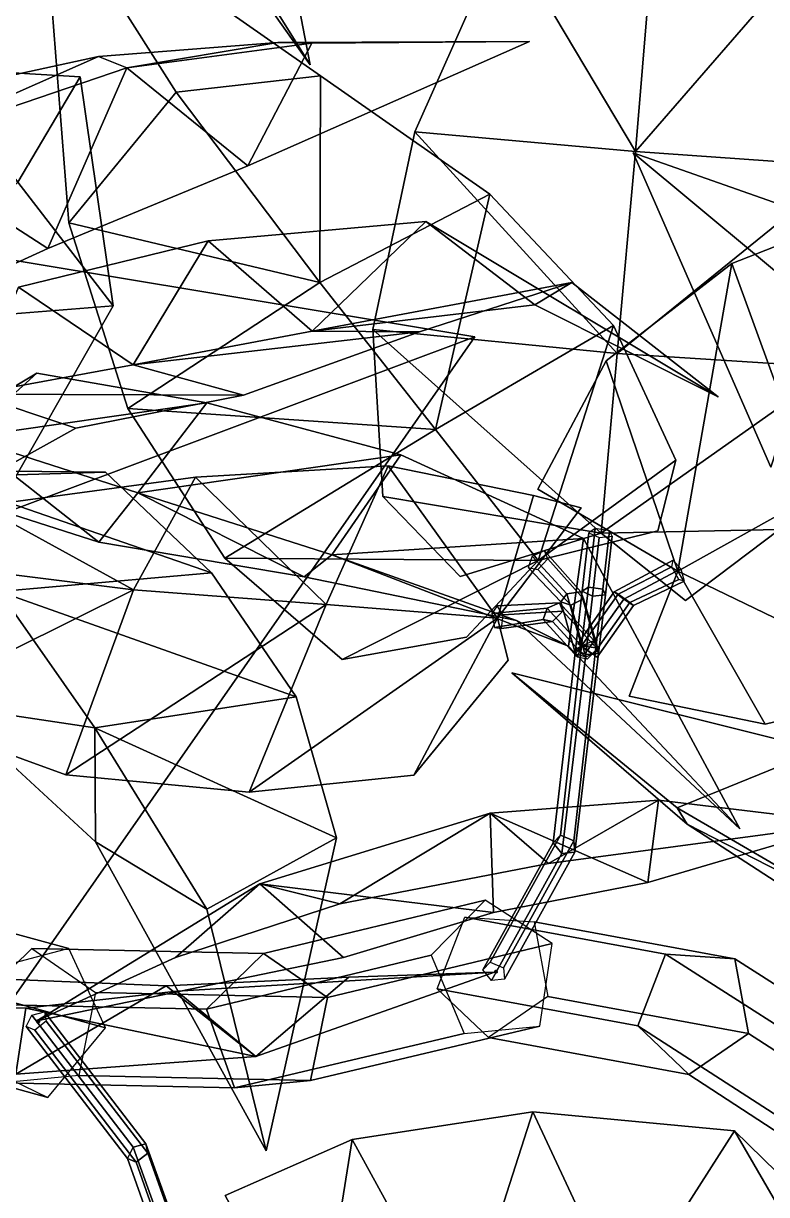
# Model space of a CAD drawing. Header units: metres. Extents: x -208 to 315, y -224 to 287.
# Drawn here: x 174.87 to 198.53, y 115.79 to 153.09 of the extents above; entities that cross this region are included whole.
import ezdxf

# ---------------------------------------------------------------- set-up
doc = ezdxf.new("R2010")
doc.units = ezdxf.units.M

msp = doc.modelspace()

# ---------------------------------------------------------------- linework, layer by layer
at = {"layer": 'Breeder_Intrnd', "color": 3}
for points in [[(168.0204, 125.8829, 686.9381), (176.3174, 123.626, 701.8253), (173.7082, 122.937, 703.175), (165.4111, 125.1939, 688.2878)], [(169.3829, 123.3338, 686.2675), (177.4839, 121.1023, 700.7884), (176.3174, 123.626, 701.8253), (168.0204, 125.8829, 686.9381)], [(182.5146, 123.462, 715.7205), (189.5745, 125.1682, 729.0254), (187.8514, 123.4095, 730.1631), (180.6995, 121.6935, 716.6868)], [(184.5493, 122.0644, 714.5964), (191.7012, 123.7804, 728.0728), (189.5745, 125.1682, 729.0254), (182.5146, 123.462, 715.7205)], [(188.9208, 124.6286, 729.8152), (195.3056, 123.4503, 742.2073), (194.4296, 121.1665, 742.4415), (188.0448, 122.3447, 730.0494)], [(191.1319, 124.474, 728.6613), (197.5167, 123.2958, 741.0534), (195.3056, 123.4503, 742.2073), (188.9208, 124.6286, 729.8152)], [(191.5691, 122.0984, 728.2102), (197.9539, 120.9202, 740.6023), (197.5167, 123.2958, 741.0534), (191.1319, 124.474, 728.6613)], [(175.1345, 123.6261, 702.1576), (182.5146, 123.462, 715.7205), (180.6995, 121.6935, 716.6868), (173.3194, 121.8575, 703.124)], [(177.1691, 122.2284, 701.0336), (184.5493, 122.0644, 714.5964), (182.5146, 123.462, 715.7205), (175.1345, 123.6261, 702.1576)], [(184.0105, 119.419, 714.8576), (191.3124, 121.151, 728.6129), (191.7012, 123.7804, 728.0728), (184.5493, 122.0644, 714.5964)], [(167.6645, 121.0924, 687.1774), (175.6449, 118.8766, 701.4733), (177.4839, 121.1023, 700.7884), (169.3829, 123.3338, 686.2675)], [(180.6995, 121.6935, 716.6868), (187.8514, 123.4095, 730.1631), (188.8972, 120.9183, 729.9243), (181.5953, 119.1863, 716.169)], [(195.3056, 123.4503, 742.2073), (201.459, 119.5205, 754.5245), (200.3786, 117.32, 754.356), (194.4296, 121.1665, 742.4415)], [(197.5167, 123.2958, 741.0534), (203.6701, 119.366, 753.3706), (201.459, 119.5205, 754.5245), (195.3056, 123.4503, 742.2073)], [(197.9539, 120.9202, 740.6023), (203.903, 117.0737, 752.5167), (203.6701, 119.366, 753.3706), (197.5167, 123.2958, 741.0534)], [(188.0448, 122.3447, 730.0494), (194.4296, 121.1665, 742.4415), (196.0569, 119.6118, 741.4553), (189.6721, 120.79, 729.0632)], [(165.2239, 122.2354, 688.4189), (173.3248, 120.004, 702.9398), (175.6449, 118.8766, 701.4733), (167.6645, 121.0924, 687.1774)], [(176.6304, 119.5831, 701.2947), (184.0105, 119.419, 714.8576), (184.5493, 122.0644, 714.5964), (177.1691, 122.2284, 701.0336)], [(189.6721, 120.79, 729.0632), (196.0569, 119.6118, 741.4553), (197.9539, 120.9202, 740.6023), (191.5691, 122.0984, 728.2102)], [(173.3194, 121.8575, 703.124), (180.6995, 121.6935, 716.6868), (181.5953, 119.1863, 716.169), (174.2152, 119.3504, 702.6061)], [(181.5953, 119.1863, 716.169), (188.8972, 120.9183, 729.9243), (191.3124, 121.151, 728.6129), (184.0105, 119.419, 714.8576)], [(194.4296, 121.1665, 742.4415), (200.3786, 117.32, 754.356), (201.8804, 115.8164, 753.1223), (196.0569, 119.6118, 741.4553)], [(196.0569, 119.6118, 741.4553), (201.8804, 115.8164, 753.1223), (203.903, 117.0737, 752.5167), (197.9539, 120.9202, 740.6023)], [(174.2152, 119.3504, 702.6061), (181.5953, 119.1863, 716.169), (184.0105, 119.419, 714.8576), (176.6304, 119.5831, 701.2947)]]:
    msp.add_3dface(points, dxfattribs=at)
at = {"layer": 'Breeder_Leaf', "color": 3}
for points in [[(183.9955, 151.7657, 736.9694), (178.7355, 159.2119, 737.0023), (180.8937, 156.7566, 734.3663)], [(183.9955, 151.7657, 736.9694), (180.8937, 156.7566, 734.3663), (178.7355, 159.2119, 737.0023)], [(176.3168, 146.734, 746.4752), (175.463, 157.6115, 745.5386), (179.7379, 150.8988, 746.6256)], [(176.3168, 146.734, 746.4752), (179.7379, 150.8988, 746.6256), (175.463, 157.6115, 745.5386)], [(175.463, 157.6115, 745.5386), (184.3269, 151.4127, 749.1196), (179.7379, 150.8988, 746.6256)], [(175.463, 157.6115, 745.5386), (179.7379, 150.8988, 746.6256), (184.3269, 151.4127, 749.1196)], [(182.8527, 157.723, 730.6459), (183.9955, 151.7657, 736.9694), (180.8937, 156.7566, 734.3663)], [(182.8527, 157.723, 730.6459), (180.8937, 156.7566, 734.3663), (183.9955, 151.7657, 736.9694)], [(194.3536, 149.0112, 739.7618), (190.1753, 156.0382, 742.6138), (195.0213, 157.0728, 740.4884)], [(194.3536, 149.0112, 739.7618), (195.0213, 157.0728, 740.4884), (190.1753, 156.0382, 742.6138)], [(195.0213, 157.0728, 740.4884), (199.7549, 155.2368, 741.8173), (194.3536, 149.0112, 739.7618)], [(195.0213, 157.0728, 740.4884), (194.3536, 149.0112, 739.7618), (199.7549, 155.2368, 741.8173)], [(187.3317, 149.6374, 741.8115), (190.1753, 156.0382, 742.6138), (194.3536, 149.0112, 739.7618)], [(187.3317, 149.6374, 741.8115), (194.3536, 149.0112, 739.7618), (190.1753, 156.0382, 742.6138)], [(194.3536, 149.0112, 739.7618), (199.7549, 155.2368, 741.8173), (201.1281, 148.5289, 740.5478)], [(194.3536, 149.0112, 739.7618), (201.1281, 148.5289, 740.5478), (199.7549, 155.2368, 741.8173)], [(171.8714, 151.6681, 672.8021), (176.6826, 151.3845, 662.9686), (174.6911, 148.0324, 669.991)], [(171.8714, 151.6681, 672.8021), (174.6911, 148.0324, 669.991), (176.6826, 151.3845, 662.9686)], [(141.2963, 151.0705, 141.5739), (189.2397, 143.1058, 112.5492), (162.5926, 133.1318, 142.7874)], [(141.2963, 151.0705, 141.5739), (162.5926, 133.1318, 142.7874), (189.2397, 143.1058, 112.5492)], [(176.6826, 151.3845, 662.9686), (177.7255, 144.0877, 671.6569), (174.6911, 148.0324, 669.991)], [(176.6826, 151.3845, 662.9686), (174.6911, 148.0324, 669.991), (177.7255, 144.0877, 671.6569)], [(179.7379, 150.8988, 746.6256), (184.3269, 151.4127, 749.1196), (184.3106, 144.8379, 743.7413)], [(179.7379, 150.8988, 746.6256), (184.3106, 144.8379, 743.7413), (184.3269, 151.4127, 749.1196)], [(184.3106, 144.8379, 743.7413), (184.3269, 151.4127, 749.1196), (189.7206, 147.6438, 746.8401)], [(184.3106, 144.8379, 743.7413), (189.7206, 147.6438, 746.8401), (184.3269, 151.4127, 749.1196)], [(184.3106, 144.8379, 743.7413), (176.3168, 146.734, 746.4752), (179.7379, 150.8988, 746.6256)], [(184.3106, 144.8379, 743.7413), (179.7379, 150.8988, 746.6256), (176.3168, 146.734, 746.4752)], [(185.9914, 143.3345, 740.3129), (187.3317, 149.6374, 741.8115), (193.7743, 142.5779, 738.7618)], [(185.9914, 143.3345, 740.3129), (193.7743, 142.5779, 738.7618), (187.3317, 149.6374, 741.8115)], [(193.7743, 142.5779, 738.7618), (187.3317, 149.6374, 741.8115), (194.3536, 149.0112, 739.7618)], [(193.7743, 142.5779, 738.7618), (194.3536, 149.0112, 739.7618), (187.3317, 149.6374, 741.8115)], [(201.1281, 148.5289, 740.5478), (193.7743, 142.5779, 738.7618), (194.3536, 149.0112, 739.7618)], [(201.1281, 148.5289, 740.5478), (194.3536, 149.0112, 739.7618), (193.7743, 142.5779, 738.7618)], [(198.6667, 138.9515, 784.9022), (194.2829, 148.969, 784.3029), (200.3018, 143.9539, 786.0743)], [(198.6667, 138.9515, 784.9022), (200.3018, 143.9539, 786.0743), (194.2829, 148.969, 784.3029)], [(194.2829, 148.969, 784.3029), (203.7843, 145.6242, 789.6277), (200.3018, 143.9539, 786.0743)], [(194.2829, 148.969, 784.3029), (200.3018, 143.9539, 786.0743), (203.7843, 145.6242, 789.6277)], [(193.7743, 142.5779, 738.7618), (201.1281, 148.5289, 740.5478), (200.7351, 142.1283, 738.6264)], [(193.7743, 142.5779, 738.7618), (200.7351, 142.1283, 738.6264), (201.1281, 148.5289, 740.5478)], [(174.6911, 148.0324, 669.991), (177.7255, 144.0877, 671.6569), (169.7594, 143.4522, 674.5369)], [(174.6911, 148.0324, 669.991), (169.7594, 143.4522, 674.5369), (177.7255, 144.0877, 671.6569)], [(189.7206, 147.6438, 746.8401), (187.9868, 140.1534, 741.046), (184.3106, 144.8379, 743.7413)], [(189.7206, 147.6438, 746.8401), (184.3106, 144.8379, 743.7413), (187.9868, 140.1534, 741.046)], [(187.9868, 140.1534, 741.046), (189.7206, 147.6438, 746.8401), (193.6587, 143.4664, 743.3972)], [(187.9868, 140.1534, 741.046), (193.6587, 143.4664, 743.3972), (189.7206, 147.6438, 746.8401)], [(197.4217, 145.4367, 734.5667), (202.9701, 147.6194, 731.6999), (200.096, 138.0945, 732.9882)], [(197.4217, 145.4367, 734.5667), (200.096, 138.0945, 732.9882), (202.9701, 147.6194, 731.6999)], [(178.1952, 140.8225, 743.1248), (176.3168, 146.734, 746.4752), (184.3106, 144.8379, 743.7413)], [(178.1952, 140.8225, 743.1248), (184.3106, 144.8379, 743.7413), (176.3168, 146.734, 746.4752)], [(180.757, 146.166, 698.9249), (187.684, 146.7767, 697.7657), (184.063, 143.2898, 704.8156)], [(180.757, 146.166, 698.9249), (184.063, 143.2898, 704.8156), (187.684, 146.7767, 697.7657)], [(184.063, 143.2898, 704.8156), (187.684, 146.7767, 697.7657), (191.1472, 144.1202, 700.9312)], [(184.063, 143.2898, 704.8156), (191.1472, 144.1202, 700.9312), (187.684, 146.7767, 697.7657)], [(187.684, 146.7767, 697.7657), (196.9839, 141.1961, 696.2516), (191.1472, 144.1202, 700.9312)], [(187.684, 146.7767, 697.7657), (191.1472, 144.1202, 700.9312), (196.9839, 141.1961, 696.2516)], [(174.718, 144.6894, 701.1871), (180.757, 146.166, 698.9249), (178.3641, 142.2154, 707.8306)], [(174.718, 144.6894, 701.1871), (178.3641, 142.2154, 707.8306), (180.757, 146.166, 698.9249)], [(178.3641, 142.2154, 707.8306), (180.757, 146.166, 698.9249), (184.063, 143.2898, 704.8156)], [(178.3641, 142.2154, 707.8306), (184.063, 143.2898, 704.8156), (180.757, 146.166, 698.9249)], [(195.7013, 135.6387, 735.8955), (193.4238, 142.3382, 736.7288), (197.4217, 145.4367, 734.5667)], [(195.7013, 135.6387, 735.8955), (197.4217, 145.4367, 734.5667), (193.4238, 142.3382, 736.7288)], [(195.7013, 135.6387, 735.8955), (197.4217, 145.4367, 734.5667), (200.096, 138.0945, 732.9882)], [(195.7013, 135.6387, 735.8955), (200.096, 138.0945, 732.9882), (197.4217, 145.4367, 734.5667)], [(187.9868, 140.1534, 741.046), (178.1952, 140.8225, 743.1248), (184.3106, 144.8379, 743.7413)], [(187.9868, 140.1534, 741.046), (184.3106, 144.8379, 743.7413), (178.1952, 140.8225, 743.1248)], [(191.1472, 144.1202, 700.9312), (192.3315, 144.8393, 705.9932), (184.063, 143.2898, 704.8156)], [(191.1472, 144.1202, 700.9312), (184.063, 143.2898, 704.8156), (192.3315, 144.8393, 705.9932)], [(184.063, 143.2898, 704.8156), (192.3315, 144.8393, 705.9932), (187.4827, 143.2611, 710.7357)], [(184.063, 143.2898, 704.8156), (187.4827, 143.2611, 710.7357), (192.3315, 144.8393, 705.9932)], [(196.9839, 141.1961, 696.2516), (192.3315, 144.8393, 705.9932), (191.1472, 144.1202, 700.9312)], [(196.9839, 141.1961, 696.2516), (191.1472, 144.1202, 700.9312), (192.3315, 144.8393, 705.9932)], [(173.2948, 141.2746, 710.5165), (174.718, 144.6894, 701.1871), (178.3641, 142.2154, 707.8306)], [(173.2948, 141.2746, 710.5165), (178.3641, 142.2154, 707.8306), (174.718, 144.6894, 701.1871)], [(169.7594, 143.4522, 674.5369), (177.7255, 144.0877, 671.6569), (174.6267, 138.6543, 674.7177)], [(169.7594, 143.4522, 674.5369), (174.6267, 138.6543, 674.7177), (177.7255, 144.0877, 671.6569)], [(187.4827, 143.2611, 710.7357), (178.3641, 142.2154, 707.8306), (184.063, 143.2898, 704.8156)], [(187.4827, 143.2611, 710.7357), (184.063, 143.2898, 704.8156), (178.3641, 142.2154, 707.8306)], [(178.3641, 142.2154, 707.8306), (187.4827, 143.2611, 710.7357), (181.8718, 141.2509, 713.7837)], [(178.3641, 142.2154, 707.8306), (181.8718, 141.2509, 713.7837), (187.4827, 143.2611, 710.7357)], [(193.2605, 136.8536, 737.8874), (186.3087, 138.0218, 738.923), (185.9914, 143.3345, 740.3129)], [(193.2605, 136.8536, 737.8874), (185.9914, 143.3345, 740.3129), (186.3087, 138.0218, 738.923)], [(193.2605, 136.8536, 737.8874), (185.9914, 143.3345, 740.3129), (193.7743, 142.5779, 738.7618)], [(193.2605, 136.8536, 737.8874), (193.7743, 142.5779, 738.7618), (185.9914, 143.3345, 740.3129)], [(193.6587, 143.4664, 743.3972), (191.2569, 135.9797, 738.6622), (187.9868, 140.1534, 741.046)], [(193.6587, 143.4664, 743.3972), (187.9868, 140.1534, 741.046), (191.2569, 135.9797, 738.6622)], [(193.6587, 143.4664, 743.3972), (195.6359, 139.1738, 740.4261), (191.2569, 135.9797, 738.6622)], [(193.6587, 143.4664, 743.3972), (191.2569, 135.9797, 738.6622), (195.6359, 139.1738, 740.4261)], [(189.2397, 143.1058, 112.5492), (172.7513, 119.4898, 163.922), (162.5926, 133.1318, 142.7874)], [(189.2397, 143.1058, 112.5492), (162.5926, 133.1318, 142.7874), (172.7513, 119.4898, 163.922)], [(200.7351, 142.1283, 738.6264), (193.2605, 136.8536, 737.8874), (193.7743, 142.5779, 738.7618)], [(200.7351, 142.1283, 738.6264), (193.7743, 142.5779, 738.7618), (193.2605, 136.8536, 737.8874)], [(181.8718, 141.2509, 713.7837), (173.2948, 141.2746, 710.5165), (178.3641, 142.2154, 707.8306)], [(181.8718, 141.2509, 713.7837), (178.3641, 142.2154, 707.8306), (173.2948, 141.2746, 710.5165)], [(195.7013, 135.6387, 735.8955), (191.2436, 138.2498, 735.5327), (193.4238, 142.3382, 736.7288)], [(195.7013, 135.6387, 735.8955), (193.4238, 142.3382, 736.7288), (191.2436, 138.2498, 735.5327)], [(200.7351, 142.1283, 738.6264), (198.9439, 136.9691, 737.47), (193.2605, 136.8536, 737.8874)], [(200.7351, 142.1283, 738.6264), (193.2605, 136.8536, 737.8874), (198.9439, 136.9691, 737.47)], [(173.0294, 139.8962, 712.2617), (171.4004, 139.6246, 707.3533), (175.2957, 141.9466, 705.8256)], [(173.0294, 139.8962, 712.2617), (175.2957, 141.9466, 705.8256), (171.4004, 139.6246, 707.3533)], [(173.0294, 139.8962, 712.2617), (175.2957, 141.9466, 705.8256), (180.7143, 141.0026, 705.9022)], [(173.0294, 139.8962, 712.2617), (180.7143, 141.0026, 705.9022), (175.2957, 141.9466, 705.8256)], [(173.2948, 141.2746, 710.5165), (176.5443, 140.1937, 715.0731), (172.8915, 138.1661, 713.6143)], [(173.2948, 141.2746, 710.5165), (172.8915, 138.1661, 713.6143), (176.5443, 140.1937, 715.0731)], [(173.0294, 139.8962, 712.2617), (180.7143, 141.0026, 705.9022), (178.5181, 138.1318, 713.0076)], [(173.0294, 139.8962, 712.2617), (178.5181, 138.1318, 713.0076), (180.7143, 141.0026, 705.9022)], [(181.8718, 141.2509, 713.7837), (176.5443, 140.1937, 715.0731), (173.2948, 141.2746, 710.5165)], [(181.8718, 141.2509, 713.7837), (173.2948, 141.2746, 710.5165), (176.5443, 140.1937, 715.0731)], [(180.7143, 141.0026, 705.9022), (186.8874, 139.347, 707.611), (178.5181, 138.1318, 713.0076)], [(180.7143, 141.0026, 705.9022), (178.5181, 138.1318, 713.0076), (186.8874, 139.347, 707.611)], [(181.2783, 136.0519, 739.733), (178.1952, 140.8225, 743.1248), (187.9868, 140.1534, 741.046)], [(181.2783, 136.0519, 739.733), (187.9868, 140.1534, 741.046), (178.1952, 140.8225, 743.1248)], [(177.2676, 136.5654, 719.6902), (172.3217, 138.1453, 717.6397), (173.0294, 139.8962, 712.2617)], [(177.2676, 136.5654, 719.6902), (173.0294, 139.8962, 712.2617), (172.3217, 138.1453, 717.6397)], [(177.2676, 136.5654, 719.6902), (173.0294, 139.8962, 712.2617), (178.5181, 138.1318, 713.0076)], [(177.2676, 136.5654, 719.6902), (178.5181, 138.1318, 713.0076), (173.0294, 139.8962, 712.2617)], [(191.2569, 135.9797, 738.6622), (181.2783, 136.0519, 739.733), (187.9868, 140.1534, 741.046)], [(191.2569, 135.9797, 738.6622), (187.9868, 140.1534, 741.046), (181.2783, 136.0519, 739.733)], [(178.5181, 138.1318, 713.0076), (186.8874, 139.347, 707.611), (184.6936, 136.1637, 713.8524)], [(178.5181, 138.1318, 713.0076), (184.6936, 136.1637, 713.8524), (186.8874, 139.347, 707.611)], [(186.8874, 139.347, 707.611), (192.6969, 136.6868, 710.5897), (184.6936, 136.1637, 713.8524)], [(186.8874, 139.347, 707.611), (184.6936, 136.1637, 713.8524), (192.6969, 136.6868, 710.5897)], [(191.2569, 135.9797, 738.6622), (195.6359, 139.1738, 740.4261), (195.0662, 136.9249, 736.6579)], [(191.2569, 135.9797, 738.6622), (195.0662, 136.9249, 736.6579), (195.6359, 139.1738, 740.4261)], [(171.4082, 138.8635, 713.5592), (172.8663, 138.6535, 708.5944), (177.4848, 138.7917, 709.8396)], [(171.4082, 138.8635, 713.5592), (177.4848, 138.7917, 709.8396), (172.8663, 138.6535, 708.5944)], [(171.4082, 138.8635, 713.5592), (177.4848, 138.7917, 709.8396), (180.8611, 135.5859, 712.7688)], [(171.4082, 138.8635, 713.5592), (180.8611, 135.5859, 712.7688), (177.4848, 138.7917, 709.8396)], [(171.4082, 138.8635, 713.5592), (180.8611, 135.5859, 712.7688), (174.1037, 134.9919, 716.9564)], [(171.4082, 138.8635, 713.5592), (174.1037, 134.9919, 716.9564), (180.8611, 135.5859, 712.7688)], [(184.5069, 134.5809, 740.5279), (180.3497, 138.6398, 748.2042), (186.4867, 138.9959, 745.554)], [(184.5069, 134.5809, 740.5279), (186.4867, 138.9959, 745.554), (180.3497, 138.6398, 748.2042)], [(186.4867, 138.9959, 745.554), (189.967, 134.1507, 738.579), (184.5069, 134.5809, 740.5279)], [(186.4867, 138.9959, 745.554), (184.5069, 134.5809, 740.5279), (189.967, 134.1507, 738.579)], [(186.4867, 138.9959, 745.554), (191.1102, 138.0562, 742.5702), (189.967, 134.1507, 738.579)], [(186.4867, 138.9959, 745.554), (189.967, 134.1507, 738.579), (191.1102, 138.0562, 742.5702)], [(178.3711, 135.0522, 742.7308), (173.5158, 137.7155, 749.172), (180.3497, 138.6398, 748.2042)], [(178.3711, 135.0522, 742.7308), (180.3497, 138.6398, 748.2042), (173.5158, 137.7155, 749.172)], [(180.3497, 138.6398, 748.2042), (184.5069, 134.5809, 740.5279), (178.3711, 135.0522, 742.7308)], [(180.3497, 138.6398, 748.2042), (178.3711, 135.0522, 742.7308), (184.5069, 134.5809, 740.5279)], [(178.5181, 138.1318, 713.0076), (183.808, 135.462, 720.5953), (177.2676, 136.5654, 719.6902)], [(178.5181, 138.1318, 713.0076), (177.2676, 136.5654, 719.6902), (183.808, 135.462, 720.5953)], [(183.808, 135.462, 720.5953), (178.5181, 138.1318, 713.0076), (184.6936, 136.1637, 713.8524)], [(183.808, 135.462, 720.5953), (184.6936, 136.1637, 713.8524), (178.5181, 138.1318, 713.0076)], [(193.2605, 136.8536, 737.8874), (188.7704, 135.4716, 735.7081), (186.3087, 138.0218, 738.923)], [(193.2605, 136.8536, 737.8874), (186.3087, 138.0218, 738.923), (188.7704, 135.4716, 735.7081)], [(189.967, 134.1507, 738.579), (191.1102, 138.0562, 742.5702), (192.6248, 137.6629, 738.4309)], [(189.967, 134.1507, 738.579), (192.6248, 137.6629, 738.4309), (191.1102, 138.0562, 742.5702)], [(203.3496, 131.95, 732.4119), (195.7013, 135.6387, 735.8955), (200.096, 138.0945, 732.9882)], [(203.3496, 131.95, 732.4119), (200.096, 138.0945, 732.9882), (195.7013, 135.6387, 735.8955)], [(170.6647, 136.0096, 745.1094), (173.5158, 137.7155, 749.172), (178.3711, 135.0522, 742.7308)], [(170.6647, 136.0096, 745.1094), (178.3711, 135.0522, 742.7308), (173.5158, 137.7155, 749.172)], [(193.2605, 136.8536, 737.8874), (198.9439, 136.9691, 737.47), (195.9452, 134.713, 735.1249)], [(193.2605, 136.8536, 737.8874), (195.9452, 134.713, 735.1249), (198.9439, 136.9691, 737.47)], [(184.6936, 136.1637, 713.8524), (192.6969, 136.6868, 710.5897), (192.2251, 133.2496, 714.7171)], [(184.6936, 136.1637, 713.8524), (192.2251, 133.2496, 714.7171), (192.6969, 136.6868, 710.5897)], [(192.6969, 136.6868, 710.5897), (197.6761, 127.4398, 713.6924), (192.2251, 133.2496, 714.7171)], [(192.6969, 136.6868, 710.5897), (192.2251, 133.2496, 714.7171), (197.6761, 127.4398, 713.6924)], [(184.6936, 136.1637, 713.8524), (190.5628, 134.0735, 719.6264), (183.808, 135.462, 720.5953)], [(184.6936, 136.1637, 713.8524), (183.808, 135.462, 720.5953), (190.5628, 134.0735, 719.6264)], [(192.2251, 133.2496, 714.7171), (190.5628, 134.0735, 719.6264), (184.6936, 136.1637, 713.8524)], [(192.2251, 133.2496, 714.7171), (184.6936, 136.1637, 713.8524), (190.5628, 134.0735, 719.6264)], [(178.3711, 135.0522, 742.7308), (170.6185, 131.1968, 742.6792), (170.6647, 136.0096, 745.1094)], [(178.3711, 135.0522, 742.7308), (170.6647, 136.0096, 745.1094), (170.6185, 131.1968, 742.6792)], [(191.2569, 135.9797, 738.6622), (185.0131, 132.8306, 737.2974), (181.2783, 136.0519, 739.733)], [(191.2569, 135.9797, 738.6622), (181.2783, 136.0519, 739.733), (185.0131, 132.8306, 737.2974)], [(191.2569, 135.9797, 738.6622), (188.9711, 133.5446, 734.7043), (185.0131, 132.8306, 737.2974)], [(191.2569, 135.9797, 738.6622), (185.0131, 132.8306, 737.2974), (188.9711, 133.5446, 734.7043)], [(180.8611, 135.5859, 712.7688), (183.5528, 131.6447, 717.3502), (174.1037, 134.9919, 716.9564)], [(180.8611, 135.5859, 712.7688), (174.1037, 134.9919, 716.9564), (183.5528, 131.6447, 717.3502)], [(195.7013, 135.6387, 735.8955), (198.4877, 130.7694, 734.8879), (194.1559, 131.6666, 734.7753)], [(195.7013, 135.6387, 735.8955), (194.1559, 131.6666, 734.7753), (198.4877, 130.7694, 734.8879)], [(203.3496, 131.95, 732.4119), (198.4877, 130.7694, 734.8879), (195.7013, 135.6387, 735.8955)], [(203.3496, 131.95, 732.4119), (195.7013, 135.6387, 735.8955), (198.4877, 130.7694, 734.8879)], [(176.2225, 129.1561, 738.9202), (170.6185, 131.1968, 742.6792), (178.3711, 135.0522, 742.7308)], [(176.2225, 129.1561, 738.9202), (178.3711, 135.0522, 742.7308), (170.6185, 131.1968, 742.6792)], [(184.5069, 134.5809, 740.5279), (176.2225, 129.1561, 738.9202), (178.3711, 135.0522, 742.7308)], [(184.5069, 134.5809, 740.5279), (178.3711, 135.0522, 742.7308), (176.2225, 129.1561, 738.9202)], [(172.4595, 131.3573, 725.7182), (174.1037, 134.9919, 716.9564), (177.1408, 130.6518, 720.7855)], [(172.4595, 131.3573, 725.7182), (177.1408, 130.6518, 720.7855), (174.1037, 134.9919, 716.9564)], [(174.1037, 134.9919, 716.9564), (183.5528, 131.6447, 717.3502), (177.1408, 130.6518, 720.7855)], [(174.1037, 134.9919, 716.9564), (177.1408, 130.6518, 720.7855), (183.5528, 131.6447, 717.3502)], [(182.0581, 128.6064, 735.8524), (176.2225, 129.1561, 738.9202), (184.5069, 134.5809, 740.5279)], [(182.0581, 128.6064, 735.8524), (184.5069, 134.5809, 740.5279), (176.2225, 129.1561, 738.9202)], [(189.967, 134.1507, 738.579), (182.0581, 128.6064, 735.8524), (184.5069, 134.5809, 740.5279)], [(189.967, 134.1507, 738.579), (184.5069, 134.5809, 740.5279), (182.0581, 128.6064, 735.8524)], [(189.967, 134.1507, 738.579), (187.2965, 129.1492, 734.2641), (182.0581, 128.6064, 735.8524)], [(189.967, 134.1507, 738.579), (182.0581, 128.6064, 735.8524), (187.2965, 129.1492, 734.2641)], [(189.967, 134.1507, 738.579), (190.3002, 132.8124, 733.5872), (187.2965, 129.1492, 734.2641)], [(189.967, 134.1507, 738.579), (187.2965, 129.1492, 734.2641), (190.3002, 132.8124, 733.5872)], [(197.6761, 127.4398, 713.6924), (190.5628, 134.0735, 719.6264), (192.2251, 133.2496, 714.7171)], [(197.6761, 127.4398, 713.6924), (192.2251, 133.2496, 714.7171), (190.5628, 134.0735, 719.6264)], [(177.1408, 130.6518, 720.7855), (177.1677, 127.0246, 728.4666), (172.4595, 131.3573, 725.7182)], [(177.1408, 130.6518, 720.7855), (172.4595, 131.3573, 725.7182), (177.1677, 127.0246, 728.4666)], [(183.5528, 131.6447, 717.3502), (184.8424, 127.1482, 722.6246), (177.1408, 130.6518, 720.7855)], [(183.5528, 131.6447, 717.3502), (177.1408, 130.6518, 720.7855), (184.8424, 127.1482, 722.6246)], [(177.1408, 130.6518, 720.7855), (184.8424, 127.1482, 722.6246), (180.7124, 124.8795, 725.2452)], [(177.1408, 130.6518, 720.7855), (180.7124, 124.8795, 725.2452), (184.8424, 127.1482, 722.6246)], [(180.7124, 124.8795, 725.2452), (177.1677, 127.0246, 728.4666), (177.1408, 130.6518, 720.7855)], [(180.7124, 124.8795, 725.2452), (177.1408, 130.6518, 720.7855), (177.1677, 127.0246, 728.4666)], [(182.5977, 117.187, 726.5818), (177.1677, 127.0246, 728.4666), (180.7124, 124.8795, 725.2452)], [(182.5977, 117.187, 726.5818), (180.7124, 124.8795, 725.2452), (177.1677, 127.0246, 728.4666)], [(184.8424, 127.1482, 722.6246), (182.5977, 117.187, 726.5818), (180.7124, 124.8795, 725.2452)], [(184.8424, 127.1482, 722.6246), (180.7124, 124.8795, 725.2452), (182.5977, 117.187, 726.5818)], [(185.3374, 117.5401, 699.0306), (191.0879, 118.4235, 695.8809), (188.7887, 111.2517, 702.5084)], [(185.3374, 117.5401, 699.0306), (188.7887, 111.2517, 702.5084), (191.0879, 118.4235, 695.8809)], [(188.7887, 111.2517, 702.5084), (191.0879, 118.4235, 695.8809), (193.9674, 112.2643, 698.6511)], [(188.7887, 111.2517, 702.5084), (193.9674, 112.2643, 698.6511), (191.0879, 118.4235, 695.8809)], [(191.0879, 118.4235, 695.8809), (197.5058, 117.8165, 693.0276), (193.9674, 112.2643, 698.6511)], [(191.0879, 118.4235, 695.8809), (193.9674, 112.2643, 698.6511), (197.5058, 117.8165, 693.0276)], [(184.1883, 110.3613, 705.9493), (181.2964, 115.7623, 702.3119), (185.3374, 117.5401, 699.0306)], [(184.1883, 110.3613, 705.9493), (185.3374, 117.5401, 699.0306), (181.2964, 115.7623, 702.3119)], [(184.1883, 110.3613, 705.9493), (185.3374, 117.5401, 699.0306), (188.7887, 111.2517, 702.5084)], [(184.1883, 110.3613, 705.9493), (188.7887, 111.2517, 702.5084), (185.3374, 117.5401, 699.0306)], [(193.9674, 112.2643, 698.6511), (197.5058, 117.8165, 693.0276), (200.201, 113.1732, 693.5247)], [(193.9674, 112.2643, 698.6511), (200.201, 113.1732, 693.5247), (197.5058, 117.8165, 693.0276)], [(197.5058, 117.8165, 693.0276), (203.805, 111.6775, 686.504), (200.201, 113.1732, 693.5247)], [(197.5058, 117.8165, 693.0276), (200.201, 113.1732, 693.5247), (203.805, 111.6775, 686.504)]]:
    msp.add_3dface(points, dxfattribs=at)
at = {"layer": 'Breeder_Mrstm', "color": 3}
for points in [[(189.8814, 122.9032, 729.2467), (189.8964, 122.9252, 729.2379), (189.8686, 122.8759, 729.1603)], [(189.8814, 122.9032, 729.2467), (189.8686, 122.8759, 729.1603), (189.8964, 122.9252, 729.2379)], [(189.8686, 122.8759, 729.1603), (189.892, 122.9143, 729.2397), (189.9134, 122.9185, 729.2278)], [(189.8686, 122.8759, 729.1603), (189.9134, 122.9185, 729.2278), (189.892, 122.9143, 729.2397)], [(189.9134, 122.9185, 729.2278), (189.9378, 122.9091, 729.2178), (189.8686, 122.8759, 729.1603)], [(189.9134, 122.9185, 729.2278), (189.8686, 122.8759, 729.1603), (189.9378, 122.9091, 729.2178)], [(189.8686, 122.8759, 729.1603), (189.9272, 122.9095, 729.2216), (189.9382, 122.8874, 729.2186)], [(189.8686, 122.8759, 729.1603), (189.9382, 122.8874, 729.2186), (189.9272, 122.9095, 729.2216)], [(189.8686, 122.8759, 729.1603), (189.8795, 122.8788, 729.2509), (189.8814, 122.9032, 729.2467)], [(189.8686, 122.8759, 729.1603), (189.8814, 122.9032, 729.2467), (189.8795, 122.8788, 729.2509)], [(189.9382, 122.8874, 729.2186), (189.9391, 122.8599, 729.2234), (189.8686, 122.8759, 729.1603)], [(189.9382, 122.8874, 729.2186), (189.8686, 122.8759, 729.1603), (189.9391, 122.8599, 729.2234)], [(189.8861, 122.8634, 729.2493), (189.8721, 122.8868, 729.2556), (189.8686, 122.8759, 729.1603)], [(189.8861, 122.8634, 729.2493), (189.8686, 122.8759, 729.1603), (189.8721, 122.8868, 729.2556)], [(189.8686, 122.8759, 729.1603), (189.9063, 122.8523, 729.24), (189.8861, 122.8634, 729.2493)], [(189.8686, 122.8759, 729.1603), (189.8861, 122.8634, 729.2493), (189.9063, 122.8523, 729.24)], [(189.8686, 122.8759, 729.1603), (189.9356, 122.8712, 729.222), (189.921, 122.8537, 729.232)], [(189.8686, 122.8759, 729.1603), (189.921, 122.8537, 729.232), (189.9356, 122.8712, 729.222)], [(189.921, 122.8537, 729.232), (189.8983, 122.8467, 729.2468), (189.8686, 122.8759, 729.1603)], [(189.921, 122.8537, 729.232), (189.8686, 122.8759, 729.1603), (189.8983, 122.8467, 729.2468)], [(189.8721, 122.8868, 729.2556), (189.9026, 122.8689, 729.2826), (189.8912, 122.8938, 729.2836)], [(189.8721, 122.8868, 729.2556), (189.8912, 122.8938, 729.2836), (189.9026, 122.8689, 729.2826)], [(189.8861, 122.8634, 729.2493), (189.9026, 122.8689, 729.2826), (189.8721, 122.8868, 729.2556)], [(189.8861, 122.8634, 729.2493), (189.8721, 122.8868, 729.2556), (189.9026, 122.8689, 729.2826)], [(189.8795, 122.8788, 729.2509), (189.895, 122.8825, 729.2849), (189.8814, 122.9032, 729.2467)], [(189.8795, 122.8788, 729.2509), (189.8814, 122.9032, 729.2467), (189.895, 122.8825, 729.2849)], [(189.8814, 122.9032, 729.2467), (189.8996, 122.9088, 729.2791), (189.8964, 122.9252, 729.2379)], [(189.8814, 122.9032, 729.2467), (189.8964, 122.9252, 729.2379), (189.8996, 122.9088, 729.2791)], [(189.8814, 122.9032, 729.2467), (189.895, 122.8825, 729.2849), (189.8996, 122.9088, 729.2791)], [(189.8814, 122.9032, 729.2467), (189.8996, 122.9088, 729.2791), (189.895, 122.8825, 729.2849)], [(189.8861, 122.8634, 729.2493), (189.9237, 122.8542, 729.2733), (189.9026, 122.8689, 729.2826)], [(189.8861, 122.8634, 729.2493), (189.9026, 122.8689, 729.2826), (189.9237, 122.8542, 729.2733)], [(189.9063, 122.8523, 729.24), (189.9237, 122.8542, 729.2733), (189.8861, 122.8634, 729.2493)], [(189.9063, 122.8523, 729.24), (189.8861, 122.8634, 729.2493), (189.9237, 122.8542, 729.2733)], [(189.892, 122.9143, 729.2397), (189.9083, 122.9204, 729.273), (189.9134, 122.9185, 729.2278)], [(189.892, 122.9143, 729.2397), (189.9134, 122.9185, 729.2278), (189.9083, 122.9204, 729.273)], [(189.8964, 122.9252, 729.2379), (189.8996, 122.9088, 729.2791), (189.9162, 122.9265, 729.2662)], [(189.8964, 122.9252, 729.2379), (189.9162, 122.9265, 729.2662), (189.8996, 122.9088, 729.2791)], [(189.921, 122.8537, 729.232), (189.9372, 122.8573, 729.2657), (189.8983, 122.8467, 729.2468)], [(189.921, 122.8537, 729.232), (189.8983, 122.8467, 729.2468), (189.9372, 122.8573, 729.2657)], [(189.8983, 122.8467, 729.2468), (189.9372, 122.8573, 729.2657), (189.9124, 122.855, 729.2773)], [(189.8983, 122.8467, 729.2468), (189.9124, 122.855, 729.2773), (189.9372, 122.8573, 729.2657)], [(189.9134, 122.9185, 729.2278), (189.9083, 122.9204, 729.273), (189.9323, 122.9223, 729.26)], [(189.9134, 122.9185, 729.2278), (189.9323, 122.9223, 729.26), (189.9083, 122.9204, 729.273)], [(189.9134, 122.9185, 729.2278), (189.9323, 122.9223, 729.26), (189.9378, 122.9091, 729.2178)], [(189.9134, 122.9185, 729.2278), (189.9378, 122.9091, 729.2178), (189.9323, 122.9223, 729.26)], [(189.9356, 122.8712, 729.222), (189.955, 122.8744, 729.254), (189.921, 122.8537, 729.232)], [(189.9356, 122.8712, 729.222), (189.921, 122.8537, 729.232), (189.955, 122.8744, 729.254)], [(189.921, 122.8537, 729.232), (189.955, 122.8744, 729.254), (189.9372, 122.8573, 729.2657)], [(189.921, 122.8537, 729.232), (189.9372, 122.8573, 729.2657), (189.955, 122.8744, 729.254)], [(189.9272, 122.9095, 729.2216), (189.946, 122.9154, 729.2537), (189.9382, 122.8874, 729.2186)], [(189.9272, 122.9095, 729.2216), (189.9382, 122.8874, 729.2186), (189.946, 122.9154, 729.2537)], [(189.9378, 122.9091, 729.2178), (189.9323, 122.9223, 729.26), (189.9531, 122.9082, 729.249)], [(189.9378, 122.9091, 729.2178), (189.9531, 122.9082, 729.249), (189.9323, 122.9223, 729.26)], [(189.9382, 122.8874, 729.2186), (189.946, 122.9154, 729.2537), (189.9559, 122.89, 729.2516)], [(189.9382, 122.8874, 729.2186), (189.9559, 122.89, 729.2516), (189.946, 122.9154, 729.2537)], [(189.9382, 122.8874, 729.2186), (189.9559, 122.89, 729.2516), (189.9391, 122.8599, 729.2234)], [(189.9382, 122.8874, 729.2186), (189.9391, 122.8599, 729.2234), (189.9559, 122.89, 729.2516)], [(189.9391, 122.8599, 729.2234), (189.9559, 122.89, 729.2516), (189.9507, 122.8634, 729.2559)], [(189.9391, 122.8599, 729.2234), (189.9507, 122.8634, 729.2559), (189.9559, 122.89, 729.2516)], [(175.3212, 121.3454, 702.1263), (175.3435, 121.3583, 702.1155), (175.2944, 121.3194, 702.0427)], [(175.3212, 121.3454, 702.1263), (175.2944, 121.3194, 702.0427), (175.3435, 121.3583, 702.1155)], [(175.2944, 121.3194, 702.0427), (175.3094, 121.3244, 702.1326), (175.3212, 121.3454, 702.1263)], [(175.2944, 121.3194, 702.0427), (175.3212, 121.3454, 702.1263), (175.3094, 121.3244, 702.1326)], [(175.2944, 121.3194, 702.0427), (175.3425, 121.3422, 702.1169), (175.3618, 121.3364, 702.1024)], [(175.2944, 121.3194, 702.0427), (175.3618, 121.3364, 702.1024), (175.3425, 121.3422, 702.1169)], [(175.3618, 121.3364, 702.1024), (175.3779, 121.3172, 702.09), (175.2944, 121.3194, 702.0427)], [(175.3618, 121.3364, 702.1024), (175.2944, 121.3194, 702.0427), (175.3779, 121.3172, 702.09)], [(175.2981, 121.3038, 702.1329), (175.2957, 121.3312, 702.138), (175.2944, 121.3194, 702.0427)], [(175.2981, 121.3038, 702.1329), (175.2944, 121.3194, 702.0427), (175.2957, 121.3312, 702.138)], [(175.2944, 121.3194, 702.0427), (175.3468, 121.2776, 702.1046), (175.325, 121.2686, 702.1124)], [(175.2944, 121.3194, 702.0427), (175.325, 121.2686, 702.1124), (175.3468, 121.2776, 702.1046)], [(175.325, 121.2686, 702.1124), (175.3009, 121.2723, 702.1261), (175.2944, 121.3194, 702.0427)], [(175.325, 121.2686, 702.1124), (175.2944, 121.3194, 702.0427), (175.3009, 121.2723, 702.1261)], [(175.2944, 121.3194, 702.0427), (175.3654, 121.3134, 702.0997), (175.3641, 121.2893, 702.0938)], [(175.2944, 121.3194, 702.0427), (175.3641, 121.2893, 702.0938), (175.3654, 121.3134, 702.0997)], [(175.3641, 121.2893, 702.0938), (175.3517, 121.2643, 702.0966), (175.2944, 121.3194, 702.0427)], [(175.3641, 121.2893, 702.0938), (175.2944, 121.3194, 702.0427), (175.3517, 121.2643, 702.0966)], [(175.2944, 121.3194, 702.0427), (175.3117, 121.2845, 702.1252), (175.2981, 121.3038, 702.1329)], [(175.2944, 121.3194, 702.0427), (175.2981, 121.3038, 702.1329), (175.3117, 121.2845, 702.1252)], [(175.2981, 121.3038, 702.1329), (175.3129, 121.3025, 702.1674), (175.2957, 121.3312, 702.138)], [(175.2981, 121.3038, 702.1329), (175.2957, 121.3312, 702.138), (175.3129, 121.3025, 702.1674)], [(175.2957, 121.3312, 702.138), (175.3129, 121.3025, 702.1674), (175.3139, 121.3299, 702.1674)], [(175.2957, 121.3312, 702.138), (175.3139, 121.3299, 702.1674), (175.3129, 121.3025, 702.1674)], [(175.3117, 121.2845, 702.1252), (175.3257, 121.2796, 702.1598), (175.2981, 121.3038, 702.1329)], [(175.3117, 121.2845, 702.1252), (175.2981, 121.3038, 702.1329), (175.3257, 121.2796, 702.1598)], [(175.2981, 121.3038, 702.1329), (175.3257, 121.2796, 702.1598), (175.3129, 121.3025, 702.1674)], [(175.2981, 121.3038, 702.1329), (175.3129, 121.3025, 702.1674), (175.3257, 121.2796, 702.1598)], [(175.325, 121.2686, 702.1124), (175.3388, 121.261, 702.1466), (175.3009, 121.2723, 702.1261)], [(175.325, 121.2686, 702.1124), (175.3009, 121.2723, 702.1261), (175.3388, 121.261, 702.1466)], [(175.3009, 121.2723, 702.1261), (175.3388, 121.261, 702.1466), (175.3153, 121.2701, 702.1575)], [(175.3009, 121.2723, 702.1261), (175.3153, 121.2701, 702.1575), (175.3388, 121.261, 702.1466)], [(175.3094, 121.3244, 702.1326), (175.3265, 121.3238, 702.1661), (175.3212, 121.3454, 702.1263)], [(175.3094, 121.3244, 702.1326), (175.3212, 121.3454, 702.1263), (175.3265, 121.3238, 702.1661)], [(175.3212, 121.3454, 702.1263), (175.3414, 121.3452, 702.158), (175.3435, 121.3583, 702.1155)], [(175.3212, 121.3454, 702.1263), (175.3435, 121.3583, 702.1155), (175.3414, 121.3452, 702.158)], [(175.3212, 121.3454, 702.1263), (175.3265, 121.3238, 702.1661), (175.3414, 121.3452, 702.158)], [(175.3212, 121.3454, 702.1263), (175.3414, 121.3452, 702.158), (175.3265, 121.3238, 702.1661)], [(175.3468, 121.2776, 702.1046), (175.3634, 121.2683, 702.137), (175.325, 121.2686, 702.1124)], [(175.3468, 121.2776, 702.1046), (175.325, 121.2686, 702.1124), (175.3634, 121.2683, 702.137)], [(175.325, 121.2686, 702.1124), (175.3634, 121.2683, 702.137), (175.3388, 121.261, 702.1466)], [(175.325, 121.2686, 702.1124), (175.3388, 121.261, 702.1466), (175.3634, 121.2683, 702.137)], [(175.3435, 121.3583, 702.1155), (175.3414, 121.3452, 702.158), (175.3633, 121.3533, 702.1435)], [(175.3435, 121.3583, 702.1155), (175.3633, 121.3533, 702.1435), (175.3414, 121.3452, 702.158)], [(175.3425, 121.3422, 702.1169), (175.3639, 121.3399, 702.1477), (175.3618, 121.3364, 702.1024)], [(175.3425, 121.3422, 702.1169), (175.3618, 121.3364, 702.1024), (175.3639, 121.3399, 702.1477)], [(175.3641, 121.2893, 702.0938), (175.3827, 121.2791, 702.1249), (175.3517, 121.2643, 702.0966)], [(175.3641, 121.2893, 702.0938), (175.3517, 121.2643, 702.0966), (175.3827, 121.2791, 702.1249)], [(175.3517, 121.2643, 702.0966), (175.3827, 121.2791, 702.1249), (175.3655, 121.258, 702.1277)], [(175.3517, 121.2643, 702.0966), (175.3655, 121.258, 702.1277), (175.3827, 121.2791, 702.1249)], [(175.3618, 121.3364, 702.1024), (175.3639, 121.3399, 702.1477), (175.3843, 121.3309, 702.1319)], [(175.3618, 121.3364, 702.1024), (175.3843, 121.3309, 702.1319), (175.3639, 121.3399, 702.1477)], [(175.3618, 121.3364, 702.1024), (175.3843, 121.3309, 702.1319), (175.3779, 121.3172, 702.09)], [(175.3618, 121.3364, 702.1024), (175.3779, 121.3172, 702.09), (175.3843, 121.3309, 702.1319)], [(175.3654, 121.3134, 702.0997), (175.3865, 121.3058, 702.1299), (175.3641, 121.2893, 702.0938)], [(175.3654, 121.3134, 702.0997), (175.3641, 121.2893, 702.0938), (175.3865, 121.3058, 702.1299)], [(175.3641, 121.2893, 702.0938), (175.3865, 121.3058, 702.1299), (175.3827, 121.2791, 702.1249)], [(175.3641, 121.2893, 702.0938), (175.3827, 121.2791, 702.1249), (175.3865, 121.3058, 702.1299)], [(175.3779, 121.3172, 702.09), (175.3843, 121.3309, 702.1319), (175.3949, 121.3091, 702.1191)], [(175.3779, 121.3172, 702.09), (175.3949, 121.3091, 702.1191), (175.3843, 121.3309, 702.1319)]]:
    msp.add_3dface(points, dxfattribs=at)
at = {"layer": 'Breeder_Petiole', "color": 3}
for points in [[(192.8582, 135.1327, 736.8412), (193.0751, 136.9987, 737.5717), (192.8749, 136.8676, 737.9662), (192.658, 135.0015, 737.2357)], [(193.3129, 135.0646, 736.8801), (193.5298, 136.9306, 737.6106), (193.0751, 136.9987, 737.5717), (192.8582, 135.1327, 736.8412)], [(193.398, 134.8908, 737.299), (193.6148, 136.7568, 738.0294), (193.5298, 136.9306, 737.6106), (193.3129, 135.0646, 736.8801)], [(192.658, 135.0015, 737.2357), (192.8749, 136.8676, 737.9662), (193.2039, 136.7172, 738.2525), (192.9871, 134.8512, 737.522)], [(192.9871, 134.8512, 737.522), (193.2039, 136.7172, 738.2525), (193.6148, 136.7568, 738.0294), (193.398, 134.8908, 737.299)], [(192.6114, 134.9876, 737.2567), (191.4588, 136.2923, 738.5333), (191.0715, 136.1248, 738.3466), (192.1663, 134.9256, 737.1524)], [(192.7, 134.7653, 737.6511), (191.569, 136.0307, 738.897), (191.4588, 136.2923, 738.5333), (192.6114, 134.9876, 737.2567)], [(192.1663, 134.9256, 737.1524), (191.0715, 136.1248, 738.3466), (190.9388, 135.7581, 738.5931), (191.9756, 134.6643, 737.4814)], [(192.3011, 134.5625, 737.7922), (191.2428, 135.6955, 738.9346), (191.569, 136.0307, 738.897), (192.7, 134.7653, 737.6511)], [(193.8023, 134.9127, 736.1857), (195.5159, 135.7839, 735.5798), (195.555, 135.992, 735.9897), (193.6796, 134.9792, 736.6255)], [(193.6796, 134.9792, 736.6255), (195.555, 135.992, 735.9897), (195.7949, 135.7152, 736.2703), (193.9798, 134.7552, 736.895)], [(194.1794, 134.647, 736.1793), (195.7313, 135.3765, 735.6033), (195.5159, 135.7839, 735.5798), (193.8023, 134.9127, 736.1857)], [(191.9756, 134.6643, 737.4814), (190.9388, 135.7581, 738.5931), (191.2428, 135.6955, 738.9346), (192.3011, 134.5625, 737.7922)], [(193.9798, 134.7552, 736.895), (195.7949, 135.7152, 736.2703), (195.9055, 135.3291, 736.0278), (194.2934, 134.5468, 736.615)], [(192.6414, 133.2666, 736.1108), (192.8582, 135.1327, 736.8412), (192.658, 135.0015, 737.2357), (192.4412, 133.1355, 736.5052)], [(193.0961, 133.1986, 736.1497), (193.3129, 135.0646, 736.8801), (192.8582, 135.1327, 736.8412), (192.6414, 133.2666, 736.1108)], [(193.1811, 133.0247, 736.5685), (193.398, 134.8908, 737.299), (193.3129, 135.0646, 736.8801), (193.0961, 133.1986, 736.1497)], [(194.2934, 134.5468, 736.615), (195.9055, 135.3291, 736.0278), (195.7313, 135.3765, 735.6033), (194.1794, 134.647, 736.1793)], [(192.6414, 133.2666, 736.1108), (192.1663, 134.9256, 737.1524), (191.9756, 134.6643, 737.4814), (192.4507, 133.0054, 736.4398)], [(192.4507, 133.0054, 736.4398), (191.9756, 134.6643, 737.4814), (192.3011, 134.5625, 737.7922), (192.7762, 132.9036, 736.7505)], [(193.0865, 133.3287, 736.215), (192.6114, 134.9876, 737.2567), (192.1663, 134.9256, 737.1524), (192.6414, 133.2666, 736.1108)], [(192.7762, 132.9036, 736.7505), (192.3011, 134.5625, 737.7922), (192.7, 134.7653, 737.6511), (193.1751, 133.1064, 736.6095)], [(192.4412, 133.1355, 736.5052), (192.658, 135.0015, 737.2357), (192.9871, 134.8512, 737.522), (192.7703, 132.9852, 736.7916)], [(192.6414, 133.2666, 736.1108), (193.8023, 134.9127, 736.1857), (193.6796, 134.9792, 736.6255), (192.5187, 133.3331, 736.5505)], [(192.5187, 133.3331, 736.5505), (193.6796, 134.9792, 736.6255), (193.9798, 134.7552, 736.895), (192.8189, 133.1092, 736.82)], [(193.1751, 133.1064, 736.6095), (192.7, 134.7653, 737.6511), (192.6114, 134.9876, 737.2567), (193.0865, 133.3287, 736.215)], [(193.0185, 133.0009, 736.1043), (194.1794, 134.647, 736.1793), (193.8023, 134.9127, 736.1857), (192.6414, 133.2666, 736.1108)], [(192.7703, 132.9852, 736.7916), (192.9871, 134.8512, 737.522), (193.398, 134.8908, 737.299), (193.1811, 133.0247, 736.5685)], [(192.8189, 133.1092, 736.82), (193.9798, 134.7552, 736.895), (194.2934, 134.5468, 736.615), (193.1325, 132.9008, 736.54)], [(193.1325, 132.9008, 736.54), (194.2934, 134.5468, 736.615), (194.1794, 134.647, 736.1793), (193.0185, 133.0009, 736.1043)], [(191.9339, 134.6334, 737.4917), (189.9491, 134.5424, 738.6155), (189.7816, 134.2958, 738.2633), (191.5467, 134.4659, 737.3049)], [(191.5467, 134.4659, 737.3049), (189.7816, 134.2958, 738.2633), (189.8687, 133.85, 738.3444), (191.4139, 134.0992, 737.5515)], [(192.0441, 134.3718, 737.8554), (190.1412, 134.2513, 738.9175), (189.9491, 134.5424, 738.6155), (191.9339, 134.6334, 737.4917)], [(191.7179, 134.0366, 737.8929), (190.0907, 133.817, 738.7475), (190.1412, 134.2513, 738.9175), (192.0441, 134.3718, 737.8554)], [(192.6414, 133.2666, 736.1108), (191.5467, 134.4659, 737.3049), (191.4139, 134.0992, 737.5515), (192.5086, 132.8999, 736.3573)], [(193.0286, 133.4341, 736.2975), (191.9339, 134.6334, 737.4917), (191.5467, 134.4659, 737.3049), (192.6414, 133.2666, 736.1108)], [(192.8126, 132.8374, 736.6988), (191.7179, 134.0366, 737.8929), (192.0441, 134.3718, 737.8554), (193.1388, 133.1725, 736.6613)], [(193.1388, 133.1725, 736.6613), (192.0441, 134.3718, 737.8554), (191.9339, 134.6334, 737.4917), (193.0286, 133.4341, 736.2975)], [(191.4139, 134.0992, 737.5515), (189.8687, 133.85, 738.3444), (190.0907, 133.817, 738.7475), (191.7179, 134.0366, 737.8929)], [(192.5086, 132.8999, 736.3573), (191.4139, 134.0992, 737.5515), (191.7179, 134.0366, 737.8929), (192.8126, 132.8374, 736.6988)], [(191.9693, 127.2356, 733.8029), (192.6414, 133.2666, 736.1108), (192.4412, 133.1355, 736.5052), (191.7361, 126.99, 734.1161)], [(192.391, 127.0531, 733.7605), (193.0961, 133.1986, 736.1497), (192.6414, 133.2666, 736.1108), (191.9693, 127.2356, 733.8029)], [(192.4222, 126.6929, 734.0472), (193.1811, 133.0247, 736.5685), (193.0961, 133.1986, 736.1497), (192.391, 127.0531, 733.7605)], [(191.7361, 126.99, 734.1161), (192.4412, 133.1355, 736.5052), (192.7703, 132.9852, 736.7916), (192.0114, 126.6533, 734.2703)], [(192.0114, 126.6533, 734.2703), (192.7703, 132.9852, 736.7916), (193.1811, 133.0247, 736.5685), (192.4222, 126.6929, 734.0472)], [(189.7313, 123.1878, 728.9629), (191.9693, 127.2356, 733.8029), (191.7361, 126.99, 734.1161), (189.4981, 122.9422, 729.2761)], [(190.153, 123.0053, 728.9205), (192.391, 127.0531, 733.7605), (191.9693, 127.2356, 733.8029), (189.7313, 123.1878, 728.9629)], [(189.4981, 122.9422, 729.2761), (191.7361, 126.99, 734.1161), (192.0114, 126.6533, 734.2703), (189.7734, 122.6056, 729.4304)], [(190.1842, 122.6452, 729.2073), (192.4222, 126.6929, 734.0472), (192.391, 127.0531, 733.7605), (190.153, 123.0053, 728.9205)], [(189.7734, 122.6056, 729.4304), (192.0114, 126.6533, 734.2703), (192.4222, 126.6929, 734.0472), (190.1842, 122.6452, 729.2073)], [(175.542, 121.6083, 702.1443), (178.7684, 117.4043, 706.2352), (178.3627, 117.2971, 706.4451), (175.1362, 121.5012, 702.3542)], [(175.6003, 121.3129, 701.7948), (178.8267, 117.1089, 705.8856), (178.7684, 117.4043, 706.2352), (175.542, 121.6083, 702.1443)], [(175.1362, 121.5012, 702.3542), (178.3627, 117.2971, 706.4451), (178.18, 116.9381, 706.2202), (174.9536, 121.1421, 702.1293)], [(175.2387, 121.0264, 701.7855), (178.4651, 116.8224, 705.8763), (178.8267, 117.1089, 705.8856), (175.6003, 121.3129, 701.7948)], [(174.9536, 121.1421, 702.1293), (178.18, 116.9381, 706.2202), (178.4651, 116.8224, 705.8763), (175.2387, 121.0264, 701.7855)], [(178.3627, 117.2971, 706.4451), (180.6568, 110.9379, 707.6335), (180.3704, 110.7774, 707.3093), (178.18, 116.9381, 706.2202)], [(178.7684, 117.4043, 706.2352), (181.0626, 111.0451, 707.4236), (180.6568, 110.9379, 707.6335), (178.3627, 117.2971, 706.4451)], [(178.8267, 117.1089, 705.8856), (181.0171, 110.9482, 706.9748), (181.0626, 111.0451, 707.4236), (178.7684, 117.4043, 706.2352)], [(178.18, 116.9381, 706.2202), (180.3704, 110.7774, 707.3093), (180.5918, 110.7837, 706.9046), (178.4651, 116.8224, 705.8763)], [(178.4651, 116.8224, 705.8763), (180.5918, 110.7837, 706.9046), (181.0171, 110.9482, 706.9748), (178.8267, 117.1089, 705.8856)]]:
    msp.add_3dface(points, dxfattribs=at)
at = {"layer": 'Breeder_Stipule', "color": 3}
for points in [[(182.9675, 152.4767, 694.1071), (177.2609, 152.029, 697.4802), (178.1605, 151.6727, 691.457)], [(182.9675, 152.4767, 694.1071), (178.1605, 151.6727, 691.457), (177.2609, 152.029, 697.4802)], [(182.9675, 152.4767, 694.1071), (178.1605, 151.6727, 691.457), (184.0487, 152.4559, 689.3088)], [(182.9675, 152.4767, 694.1071), (184.0487, 152.4559, 689.3088), (178.1605, 151.6727, 691.457)], [(178.1605, 151.6727, 691.457), (182.0197, 148.5541, 688.6277), (184.0487, 152.4559, 689.3088)], [(178.1605, 151.6727, 691.457), (184.0487, 152.4559, 689.3088), (182.0197, 148.5541, 688.6277)], [(184.0487, 152.4559, 689.3088), (182.0197, 148.5541, 688.6277), (190.9803, 152.5138, 687.6995)], [(184.0487, 152.4559, 689.3088), (190.9803, 152.5138, 687.6995), (182.0197, 148.5541, 688.6277)], [(182.9675, 152.4767, 694.1071), (184.0487, 152.4559, 689.3088), (190.9803, 152.5138, 687.6995)], [(182.9675, 152.4767, 694.1071), (190.9803, 152.5138, 687.6995), (184.0487, 152.4559, 689.3088)], [(178.1605, 151.6727, 691.457), (177.2609, 152.029, 697.4802), (170.6854, 149.1226, 695.1025)], [(178.1605, 151.6727, 691.457), (170.6854, 149.1226, 695.1025), (177.2609, 152.029, 697.4802)], [(170.6854, 149.1226, 695.1025), (177.2609, 152.029, 697.4802), (172.0337, 150.8999, 700.6152)], [(170.6854, 149.1226, 695.1025), (172.0337, 150.8999, 700.6152), (177.2609, 152.029, 697.4802)], [(170.6854, 149.1226, 695.1025), (175.6508, 145.9215, 690.1282), (178.1605, 151.6727, 691.457)], [(170.6854, 149.1226, 695.1025), (178.1605, 151.6727, 691.457), (175.6508, 145.9215, 690.1282)], [(178.1605, 151.6727, 691.457), (175.6508, 145.9215, 690.1282), (182.0197, 148.5541, 688.6277)], [(178.1605, 151.6727, 691.457), (182.0197, 148.5541, 688.6277), (175.6508, 145.9215, 690.1282)], [(170.6854, 149.1226, 695.1025), (170.6123, 143.6129, 692.1677), (175.6508, 145.9215, 690.1282)], [(170.6854, 149.1226, 695.1025), (175.6508, 145.9215, 690.1282), (170.6123, 143.6129, 692.1677)], [(195.6828, 128.1055, 786.5116), (196.0009, 127.5851, 782.1033), (190.4152, 132.4017, 788.6173)], [(195.6828, 128.1055, 786.5116), (190.4152, 132.4017, 788.6173), (196.0009, 127.5851, 782.1033)], [(200.2263, 129.9526, 786.8834), (195.6828, 128.1055, 786.5116), (190.4152, 132.4017, 788.6173)], [(200.2263, 129.9526, 786.8834), (190.4152, 132.4017, 788.6173), (195.6828, 128.1055, 786.5116)], [(200.2263, 129.9526, 786.8834), (200.7435, 125.1506, 784.154), (195.6828, 128.1055, 786.5116)], [(200.2263, 129.9526, 786.8834), (195.6828, 128.1055, 786.5116), (200.7435, 125.1506, 784.154)], [(189.7269, 127.9382, 694.1024), (191.5821, 126.3329, 688.9445), (195.0923, 128.3483, 690.7944)], [(189.7269, 127.9382, 694.1024), (195.0923, 128.3483, 690.7944), (191.5821, 126.3329, 688.9445)], [(194.7439, 125.7234, 694.9395), (189.7269, 127.9382, 694.1024), (195.0923, 128.3483, 690.7944)], [(194.7439, 125.7234, 694.9395), (195.0923, 128.3483, 690.7944), (189.7269, 127.9382, 694.1024)], [(195.0923, 128.3483, 690.7944), (191.5821, 126.3329, 688.9445), (201.1759, 127.6213, 687.1749)], [(195.0923, 128.3483, 690.7944), (201.1759, 127.6213, 687.1749), (191.5821, 126.3329, 688.9445)], [(194.7439, 125.7234, 694.9395), (195.0923, 128.3483, 690.7944), (201.1759, 127.6213, 687.1749)], [(194.7439, 125.7234, 694.9395), (201.1759, 127.6213, 687.1749), (195.0923, 128.3483, 690.7944)], [(182.4014, 125.6879, 698.2186), (184.9459, 125.0437, 690.9552), (189.7269, 127.9382, 694.1024)], [(182.4014, 125.6879, 698.2186), (189.7269, 127.9382, 694.1024), (184.9459, 125.0437, 690.9552)], [(189.7269, 127.9382, 694.1024), (189.8376, 124.7769, 699.3185), (182.4014, 125.6879, 698.2186)], [(189.7269, 127.9382, 694.1024), (182.4014, 125.6879, 698.2186), (189.8376, 124.7769, 699.3185)], [(189.7269, 127.9382, 694.1024), (184.9459, 125.0437, 690.9552), (191.5821, 126.3329, 688.9445)], [(189.7269, 127.9382, 694.1024), (191.5821, 126.3329, 688.9445), (184.9459, 125.0437, 690.9552)], [(194.7439, 125.7234, 694.9395), (189.8376, 124.7769, 699.3185), (189.7269, 127.9382, 694.1024)], [(194.7439, 125.7234, 694.9395), (189.7269, 127.9382, 694.1024), (189.8376, 124.7769, 699.3185)], [(200.7435, 125.1506, 784.154), (196.0009, 127.5851, 782.1033), (195.6828, 128.1055, 786.5116)], [(200.7435, 125.1506, 784.154), (195.6828, 128.1055, 786.5116), (196.0009, 127.5851, 782.1033)], [(200.7435, 125.1506, 784.154), (200.6719, 124.5644, 777.7672), (196.0009, 127.5851, 782.1033)], [(200.7435, 125.1506, 784.154), (196.0009, 127.5851, 782.1033), (200.6719, 124.5644, 777.7672)], [(175.2944, 121.3194, 702.0427), (179.7143, 123.3361, 693.0977), (182.4014, 125.6879, 698.2186)], [(175.2944, 121.3194, 702.0427), (182.4014, 125.6879, 698.2186), (179.7143, 123.3361, 693.0977)], [(182.4014, 125.6879, 698.2186), (185.0569, 123.3406, 702.9941), (175.2944, 121.3194, 702.0427)], [(182.4014, 125.6879, 698.2186), (175.2944, 121.3194, 702.0427), (185.0569, 123.3406, 702.9941)], [(182.4014, 125.6879, 698.2186), (179.7143, 123.3361, 693.0977), (184.9459, 125.0437, 690.9552)], [(182.4014, 125.6879, 698.2186), (184.9459, 125.0437, 690.9552), (179.7143, 123.3361, 693.0977)], [(182.4014, 125.6879, 698.2186), (189.8376, 124.7769, 699.3185), (185.0569, 123.3406, 702.9941)], [(182.4014, 125.6879, 698.2186), (185.0569, 123.3406, 702.9941), (189.8376, 124.7769, 699.3185)], [(182.2659, 120.182, 733.5373), (179.4188, 122.4346, 740.1824), (185.2266, 122.7102, 738.0328)], [(182.2659, 120.182, 733.5373), (185.2266, 122.7102, 738.0328), (179.4188, 122.4346, 740.1824)], [(189.8686, 122.8759, 729.1603), (179.7509, 122.2718, 728.2191), (182.2659, 120.182, 733.5373)], [(189.8686, 122.8759, 729.1603), (182.2659, 120.182, 733.5373), (179.7509, 122.2718, 728.2191)], [(182.2659, 120.182, 733.5373), (185.2266, 122.7102, 738.0328), (189.8686, 122.8759, 729.1603)], [(182.2659, 120.182, 733.5373), (189.8686, 122.8759, 729.1603), (185.2266, 122.7102, 738.0328)], [(173.031, 122.7041, 741.9899), (179.4188, 122.4346, 740.1824), (174.6277, 119.6222, 737.6623)], [(173.031, 122.7041, 741.9899), (174.6277, 119.6222, 737.6623), (179.4188, 122.4346, 740.1824)], [(174.6277, 119.6222, 737.6623), (179.4188, 122.4346, 740.1824), (182.2659, 120.182, 733.5373)], [(174.6277, 119.6222, 737.6623), (182.2659, 120.182, 733.5373), (179.4188, 122.4346, 740.1824)], [(182.2659, 120.182, 733.5373), (179.7509, 122.2718, 728.2191), (174.9479, 121.7268, 731.6118)], [(182.2659, 120.182, 733.5373), (174.9479, 121.7268, 731.6118), (179.7509, 122.2718, 728.2191)], [(174.6277, 119.6222, 737.6623), (174.9479, 121.7268, 731.6118), (169.5811, 121.8531, 736.1862)], [(174.6277, 119.6222, 737.6623), (169.5811, 121.8531, 736.1862), (174.9479, 121.7268, 731.6118)], [(182.2659, 120.182, 733.5373), (174.9479, 121.7268, 731.6118), (174.6277, 119.6222, 737.6623)], [(182.2659, 120.182, 733.5373), (174.6277, 119.6222, 737.6623), (174.9479, 121.7268, 731.6118)]]:
    msp.add_3dface(points, dxfattribs=at)

doc.saveas('drawing.dxf')
